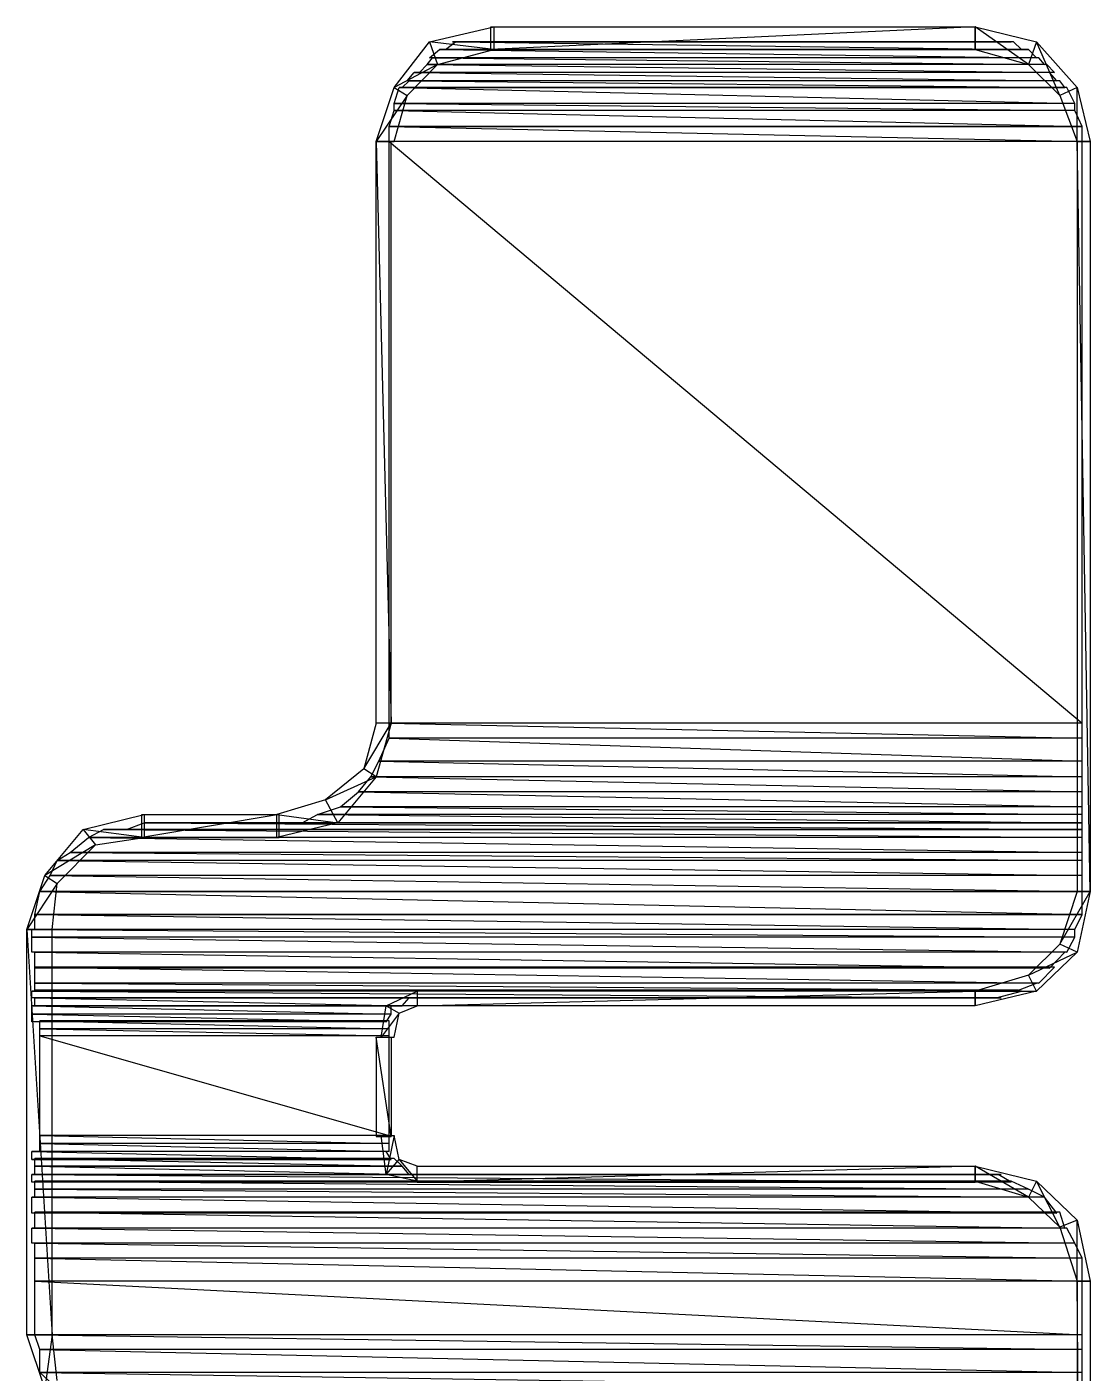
# Model space of a CAD drawing. Header units: millimetres. Extents: x 10 to 831, y 7 to 587.
# Drawn here: x 766.311 to 767.782, y 89.457 to 91.32 of the extents above; entities that cross this region are included whole.
import ezdxf

# ---------------------------------------------------------------- set-up
doc = ezdxf.new("R2010")
doc.units = ezdxf.units.MM
doc.layers.get('0').update_dxf_attribs({"linetype": 'CONTINUOUS'})

msp = doc.modelspace()

# ---------------------------------------------------------------- linework, layer by layer
at = {"color": 0}
for p, q in [((766.868, 91.2992), (766.957, 91.3197)), ((766.868, 91.2992), (766.957, 91.3197)), ((767.623, 91.3197), (766.953, 91.2883)), ((767.623, 91.3197), (766.953, 91.2883)), ((766.953, 91.2883), (766.953, 91.3197)), ((767.623, 91.3197), (766.953, 91.2883)), ((767.623, 91.3197), (766.953, 91.2883)), ((766.953, 91.2883), (766.953, 91.3197)), ((766.953, 91.3197), (767.623, 91.3197)), ((766.957, 91.3197), (766.957, 91.2883)), ((766.957, 91.3197), (766.957, 91.2883)), ((767.697, 91.2675), (767.623, 91.3197)), ((767.623, 91.3197), (767.708, 91.2992)), ((767.697, 91.2675), (767.623, 91.3197)), ((767.623, 91.3197), (767.623, 91.2883)), ((767.697, 91.2675), (767.623, 91.3197)), ((767.623, 91.3197), (767.708, 91.2992)), ((767.697, 91.2675), (767.623, 91.3197)), ((767.623, 91.3197), (767.623, 91.2883)), ((767.623, 91.2883), (767.623, 91.3197)), ((767.623, 91.2883), (767.623, 91.3197)), ((766.819, 91.2357), (766.868, 91.2992)), ((766.819, 91.2357), (766.868, 91.2992)), ((766.957, 91.2883), (766.868, 91.2992)), ((766.957, 91.2883), (766.868, 91.2992)), ((766.868, 91.2992), (766.879, 91.2675)), ((766.868, 91.2992), (766.879, 91.2675)), ((766.957, 91.2883), (766.868, 91.2992)), ((766.957, 91.2883), (766.868, 91.2992)), ((766.868, 91.2992), (766.879, 91.2675)), ((766.868, 91.2992), (766.879, 91.2675)), ((766.89, 91.2883), (766.904, 91.2992)), ((767.673, 91.2992), (766.9, 91.2992)), ((767.673, 91.2992), (766.9, 91.2992)), ((766.9, 91.2992), (766.921, 91.2992)), ((767.676, 91.2992), (766.904, 91.2992)), ((766.904, 91.2992), (767.687, 91.2883)), ((766.904, 91.2992), (767.687, 91.2883)), ((767.676, 91.2992), (766.904, 91.2992)), ((766.904, 91.2992), (767.687, 91.2883)), ((766.904, 91.2992), (767.687, 91.2883)), ((767.655, 91.2992), (766.921, 91.2992)), ((766.921, 91.2992), (767.673, 91.2992)), ((766.921, 91.2992), (767.673, 91.2992)), ((767.655, 91.2992), (766.921, 91.2992)), ((766.921, 91.2992), (767.673, 91.2992)), ((766.921, 91.2992), (767.673, 91.2992)), ((767.659, 91.2992), (766.925, 91.2992)), ((766.925, 91.2992), (766.96, 91.2992)), ((767.659, 91.2992), (766.925, 91.2992)), ((766.925, 91.2992), (767.659, 91.2992)), ((766.925, 91.2992), (767.659, 91.2992)), ((767.659, 91.2992), (766.925, 91.2992)), ((766.925, 91.2992), (766.96, 91.2992)), ((767.659, 91.2992), (766.925, 91.2992)), ((766.925, 91.2992), (767.659, 91.2992)), ((766.925, 91.2992), (767.659, 91.2992)), ((767.659, 91.2992), (766.925, 91.2992)), ((767.623, 91.2992), (766.96, 91.2992)), ((766.96, 91.2992), (767.659, 91.2992)), ((766.96, 91.2992), (767.659, 91.2992)), ((767.623, 91.2992), (766.96, 91.2992)), ((766.96, 91.2992), (767.659, 91.2992)), ((766.96, 91.2992), (767.659, 91.2992)), ((767.659, 91.2992), (767.623, 91.2992)), ((767.659, 91.2992), (767.623, 91.2992)), ((767.673, 91.2992), (767.655, 91.2992)), ((767.673, 91.2992), (767.655, 91.2992)), ((767.659, 91.2992), (767.659, 91.2992)), ((767.659, 91.2992), (767.659, 91.2992)), ((767.687, 91.2883), (767.676, 91.2992)), ((767.687, 91.2883), (767.676, 91.2992)), ((767.708, 91.2992), (767.697, 91.2675)), ((767.708, 91.2992), (767.697, 91.2675)), ((767.708, 91.2992), (767.697, 91.2675)), ((767.708, 91.2992), (767.697, 91.2675)), ((767.74, 91.2248), (767.708, 91.2992)), ((767.708, 91.2992), (767.764, 91.2357)), ((767.74, 91.2248), (767.708, 91.2992)), ((767.74, 91.2248), (767.708, 91.2992)), ((767.708, 91.2992), (767.764, 91.2357)), ((767.74, 91.2248), (767.708, 91.2992)), ((766.865, 91.2675), (766.872, 91.277)), ((766.868, 91.277), (766.882, 91.2883)), ((767.708, 91.277), (766.868, 91.277)), ((767.708, 91.277), (766.868, 91.277)), ((767.711, 91.277), (766.872, 91.277)), ((766.872, 91.277), (767.719, 91.2675)), ((766.872, 91.277), (767.719, 91.2675)), ((767.711, 91.277), (766.872, 91.277)), ((766.872, 91.277), (767.719, 91.2675)), ((766.872, 91.277), (767.719, 91.2675)), ((766.879, 91.2675), (766.957, 91.2883)), ((766.879, 91.2675), (766.957, 91.2883)), ((767.697, 91.2883), (766.882, 91.2883)), ((767.697, 91.2883), (766.882, 91.2883)), ((766.882, 91.2883), (766.89, 91.2883)), ((767.697, 91.2883), (766.882, 91.2883)), ((766.882, 91.2883), (767.708, 91.277)), ((766.882, 91.2883), (767.708, 91.277)), ((767.697, 91.2883), (766.882, 91.2883)), ((766.882, 91.2883), (767.708, 91.277)), ((766.882, 91.2883), (767.708, 91.277)), ((767.687, 91.2883), (766.89, 91.2883)), ((767.687, 91.2883), (766.89, 91.2883)), ((767.687, 91.2883), (766.89, 91.2883)), ((766.89, 91.2883), (767.697, 91.2883)), ((766.89, 91.2883), (767.697, 91.2883)), ((767.687, 91.2883), (766.89, 91.2883)), ((766.89, 91.2883), (767.697, 91.2883)), ((766.89, 91.2883), (767.697, 91.2883)), ((766.953, 91.2883), (767.623, 91.2883)), ((766.953, 91.2883), (767.623, 91.2883)), ((767.623, 91.2883), (767.697, 91.2675)), ((767.697, 91.2883), (767.687, 91.2883)), ((767.697, 91.2883), (767.687, 91.2883)), ((767.708, 91.277), (767.697, 91.2883)), ((767.708, 91.277), (767.697, 91.2883)), ((767.719, 91.2675), (767.711, 91.277)), ((767.719, 91.2675), (767.711, 91.277)), ((766.879, 91.2675), (766.819, 91.2357)), ((766.879, 91.2675), (766.819, 91.2357)), ((766.879, 91.2675), (766.819, 91.2357)), ((766.879, 91.2675), (766.819, 91.2357)), ((766.837, 91.2248), (766.879, 91.2675)), ((766.837, 91.2248), (766.879, 91.2675)), ((766.837, 91.2453), (766.847, 91.2566)), ((767.726, 91.2566), (766.847, 91.2566)), ((766.847, 91.2566), (767.736, 91.2453)), ((766.847, 91.2566), (767.736, 91.2453)), ((767.726, 91.2566), (766.847, 91.2566)), ((766.847, 91.2566), (767.736, 91.2453)), ((766.847, 91.2566), (767.736, 91.2453)), ((766.854, 91.2566), (766.865, 91.2675)), ((767.733, 91.2566), (766.854, 91.2566)), ((767.733, 91.2566), (766.854, 91.2566)), ((767.719, 91.2675), (766.865, 91.2675)), ((767.719, 91.2675), (766.865, 91.2675)), ((767.722, 91.2675), (766.865, 91.2675)), ((766.865, 91.2675), (767.733, 91.2566)), ((766.865, 91.2675), (767.733, 91.2566)), ((767.722, 91.2675), (766.865, 91.2675)), ((766.865, 91.2675), (767.733, 91.2566)), ((766.865, 91.2675), (767.733, 91.2566)), ((767.697, 91.2675), (767.74, 91.2248)), ((767.697, 91.2675), (767.74, 91.2248)), ((767.733, 91.2566), (767.722, 91.2675)), ((767.733, 91.2566), (767.722, 91.2675)), ((767.736, 91.2453), (767.726, 91.2566)), ((767.736, 91.2453), (767.726, 91.2566)), ((766.794, 91.1613), (766.819, 91.2357)), ((766.794, 91.1613), (766.819, 91.2357)), ((766.819, 91.2139), (766.826, 91.2357)), ((766.819, 91.2357), (766.837, 91.2248)), ((766.819, 91.2357), (766.837, 91.2248)), ((766.819, 91.2357), (766.837, 91.2248)), ((766.819, 91.2357), (766.837, 91.2248)), ((767.75, 91.2357), (766.826, 91.2357)), ((766.826, 91.2357), (767.761, 91.2139)), ((766.826, 91.2357), (767.761, 91.2139)), ((767.75, 91.2357), (766.826, 91.2357)), ((766.826, 91.2357), (767.761, 91.2139)), ((766.826, 91.2357), (767.761, 91.2139)), ((766.83, 91.2357), (766.84, 91.2453)), ((766.83, 91.2357), (766.84, 91.2453)), ((767.747, 91.2357), (766.83, 91.2357)), ((767.747, 91.2357), (766.83, 91.2357)), ((766.83, 91.2357), (767.747, 91.2357)), ((766.83, 91.2357), (767.747, 91.2357)), ((767.747, 91.2357), (766.83, 91.2357)), ((767.747, 91.2357), (766.83, 91.2357)), ((766.83, 91.2357), (767.747, 91.2357)), ((766.83, 91.2357), (767.747, 91.2357)), ((767.747, 91.2357), (766.83, 91.2357)), ((767.736, 91.2453), (766.837, 91.2453)), ((767.736, 91.2453), (766.837, 91.2453)), ((767.74, 91.2453), (766.84, 91.2453)), ((766.84, 91.2453), (767.747, 91.2357)), ((766.84, 91.2453), (767.747, 91.2357)), ((767.74, 91.2453), (766.84, 91.2453)), ((766.84, 91.2453), (767.747, 91.2357)), ((766.84, 91.2453), (767.747, 91.2357)), ((767.747, 91.2357), (767.74, 91.2453)), ((767.747, 91.2357), (767.74, 91.2453)), ((767.764, 91.2357), (767.74, 91.2248)), ((767.764, 91.2357), (767.74, 91.2248)), ((767.764, 91.2357), (767.74, 91.2248)), ((767.764, 91.2357), (767.74, 91.2248)), ((767.747, 91.2357), (767.747, 91.2357)), ((767.747, 91.2357), (767.747, 91.2357)), ((767.761, 91.2139), (767.75, 91.2357)), ((767.761, 91.2139), (767.75, 91.2357)), ((767.764, 91.1613), (767.764, 91.2357)), ((767.764, 91.2357), (767.782, 91.1613)), ((767.764, 91.1613), (767.764, 91.2357)), ((767.764, 91.1613), (767.764, 91.2357)), ((767.764, 91.2357), (767.782, 91.1613)), ((767.764, 91.1613), (767.764, 91.2357)), ((766.837, 91.2248), (766.794, 91.1613)), ((766.837, 91.2248), (766.794, 91.1613)), ((766.837, 91.2248), (766.794, 91.1613)), ((766.837, 91.2248), (766.794, 91.1613)), ((766.819, 91.1613), (766.837, 91.2248)), ((767.74, 91.2248), (767.764, 91.1613)), ((767.74, 91.2248), (767.764, 91.1613)), ((766.812, 91.1821), (766.819, 91.204)), ((766.812, 91.1821), (766.819, 91.204)), ((767.761, 91.2139), (766.819, 91.2139)), ((767.761, 91.2139), (766.819, 91.2139)), ((767.761, 91.2139), (766.819, 91.2139)), ((766.819, 91.2139), (767.761, 91.204)), ((766.819, 91.2139), (767.761, 91.204)), ((767.761, 91.2139), (766.819, 91.2139)), ((766.819, 91.2139), (767.761, 91.204)), ((766.819, 91.2139), (767.761, 91.204)), ((766.819, 91.204), (766.819, 91.2139)), ((767.761, 91.204), (766.819, 91.204)), ((767.761, 91.204), (766.819, 91.204)), ((767.761, 91.204), (766.819, 91.204)), ((766.819, 91.204), (767.771, 91.1821)), ((766.819, 91.204), (767.771, 91.1821)), ((767.761, 91.204), (766.819, 91.204)), ((766.819, 91.204), (767.771, 91.1821)), ((766.819, 91.204), (767.771, 91.1821)), ((767.761, 91.204), (767.761, 91.2139)), ((767.761, 91.204), (767.761, 91.2139)), ((767.771, 91.1821), (767.761, 91.204)), ((767.771, 91.1821), (767.761, 91.204)), ((767.771, 91.1821), (766.812, 91.1821)), ((767.771, 91.1821), (766.812, 91.1821)), ((766.812, 91.1821), (767.771, 91.1821)), ((766.812, 91.1821), (767.771, 91.1821)), ((767.771, 91.1821), (766.812, 91.1821)), ((767.771, 91.1821), (766.812, 91.1821)), ((766.812, 91.1821), (767.771, 91.1821)), ((766.812, 91.1821), (767.771, 91.1821)), ((767.771, 91.1821), (766.812, 91.1821)), ((767.771, 91.1821), (766.812, 91.1821)), ((766.812, 91.1821), (767.771, 91.1613)), ((766.812, 91.1821), (767.771, 91.1613)), ((767.771, 91.1821), (766.812, 91.1821)), ((766.812, 91.1821), (767.771, 91.1613)), ((766.812, 91.1821), (767.771, 91.1613)), ((766.812, 91.1613), (766.812, 91.1821)), ((767.771, 91.1821), (767.771, 91.1821)), ((767.771, 91.1821), (767.771, 91.1821)), ((767.771, 91.1613), (767.771, 91.1821)), ((767.771, 91.1613), (767.771, 91.1821)), ((766.794, 91.1613), (766.819, 91.1613)), ((766.794, 91.1613), (766.819, 91.1613)), ((766.815, 91.1613), (766.794, 91.1613)), ((766.794, 91.1613), (766.815, 90.3566)), ((766.794, 91.1613), (766.815, 90.3566)), ((766.815, 91.1613), (766.794, 91.1613)), ((766.794, 91.1613), (766.815, 90.3566)), ((766.794, 91.1613), (766.815, 90.3566)), ((766.794, 90.3566), (766.794, 91.1613)), ((767.771, 91.1613), (766.812, 91.1613)), ((767.771, 91.1613), (766.812, 91.1613)), ((767.771, 91.1613), (766.812, 91.1613)), ((766.812, 91.1613), (767.771, 90.3566)), ((766.812, 91.1613), (767.771, 90.3566)), ((767.771, 91.1613), (766.812, 91.1613)), ((766.812, 91.1613), (767.771, 90.3566)), ((766.812, 91.1613), (767.771, 90.3566)), ((766.812, 90.3566), (766.812, 91.1613)), ((766.815, 90.3566), (766.815, 91.1613)), ((766.815, 90.3566), (766.815, 91.1613)), ((767.782, 90.1238), (767.764, 91.1613)), ((767.764, 91.1613), (767.764, 90.1238)), ((767.782, 90.1238), (767.764, 91.1613)), ((767.764, 91.1613), (767.782, 91.1613)), ((767.782, 90.1238), (767.764, 91.1613)), ((767.764, 91.1613), (767.764, 90.1238)), ((767.782, 90.1238), (767.764, 91.1613)), ((767.764, 91.1613), (767.782, 91.1613)), ((767.782, 91.1613), (767.764, 91.1613)), ((767.782, 91.1613), (767.764, 91.1613)), ((767.771, 90.3566), (767.771, 91.1613)), ((767.771, 90.3566), (767.771, 91.1613)), ((767.782, 91.1613), (767.782, 90.1238)), ((766.777, 90.2931), (766.815, 90.3566)), ((766.777, 90.2931), (766.815, 90.3566)), ((766.777, 90.2931), (766.815, 90.3566)), ((766.777, 90.2931), (766.815, 90.3566)), ((766.794, 90.3566), (766.777, 90.2931)), ((766.815, 90.3566), (766.794, 90.3566)), ((766.815, 90.3566), (766.794, 90.3566)), ((766.815, 90.3566), (766.794, 90.2822)), ((766.815, 90.3566), (766.794, 90.3566)), ((766.815, 90.3566), (766.794, 90.2822)), ((766.815, 90.3566), (766.794, 90.3566)), ((767.771, 90.3566), (766.812, 90.3566)), ((767.771, 90.3566), (766.812, 90.3566)), ((767.771, 90.3566), (766.812, 90.3566)), ((766.812, 90.3566), (767.771, 90.3358)), ((766.812, 90.3566), (767.771, 90.3358)), ((767.771, 90.3566), (766.812, 90.3566)), ((766.812, 90.3566), (767.771, 90.3358)), ((766.812, 90.3566), (767.771, 90.3358)), ((766.812, 90.3358), (766.812, 90.3566)), ((767.771, 90.3358), (767.771, 90.3566)), ((767.771, 90.3358), (767.771, 90.3566)), ((766.798, 90.3041), (766.812, 90.3358)), ((767.771, 90.3358), (766.812, 90.3358)), ((767.771, 90.3358), (766.812, 90.3358)), ((767.771, 90.3358), (766.812, 90.3358)), ((766.812, 90.3358), (767.771, 90.3041)), ((766.812, 90.3358), (767.771, 90.3041)), ((767.771, 90.3358), (766.812, 90.3358)), ((766.812, 90.3358), (767.771, 90.3041)), ((766.812, 90.3358), (767.771, 90.3041)), ((767.771, 90.3041), (767.771, 90.3358)), ((767.771, 90.3041), (767.771, 90.3358)), ((766.787, 90.2822), (766.798, 90.3041)), ((767.771, 90.3041), (766.798, 90.3041)), ((767.771, 90.3041), (766.798, 90.3041)), ((767.771, 90.3041), (766.798, 90.3041)), ((766.798, 90.3041), (767.771, 90.2822)), ((766.798, 90.3041), (767.771, 90.2822)), ((767.771, 90.3041), (766.798, 90.3041)), ((766.798, 90.3041), (767.771, 90.2822)), ((766.798, 90.3041), (767.771, 90.2822)), ((767.771, 90.2822), (767.771, 90.3041)), ((767.771, 90.2822), (767.771, 90.3041)), ((766.777, 90.2931), (766.724, 90.2504)), ((766.777, 90.2931), (766.724, 90.2504)), ((766.794, 90.2822), (766.777, 90.2931)), ((766.794, 90.2822), (766.777, 90.2931)), ((766.794, 90.2822), (766.777, 90.2931)), ((766.794, 90.2822), (766.777, 90.2931)), ((766.724, 90.2504), (766.794, 90.2822)), ((766.724, 90.2504), (766.794, 90.2822)), ((766.724, 90.2504), (766.794, 90.2822)), ((766.724, 90.2504), (766.794, 90.2822)), ((766.794, 90.2822), (766.741, 90.2187)), ((766.794, 90.2822), (766.741, 90.2187)), ((766.77, 90.2614), (766.787, 90.2822)), ((767.771, 90.2822), (766.787, 90.2822)), ((767.771, 90.2822), (766.787, 90.2822)), ((767.771, 90.2822), (766.787, 90.2822)), ((766.787, 90.2822), (767.771, 90.2614)), ((766.787, 90.2822), (767.771, 90.2614)), ((767.771, 90.2822), (766.787, 90.2822)), ((766.787, 90.2822), (767.771, 90.2614)), ((766.787, 90.2822), (767.771, 90.2614)), ((767.771, 90.2614), (767.771, 90.2822)), ((767.771, 90.2614), (767.771, 90.2822)), ((766.724, 90.2504), (766.657, 90.23)), ((766.724, 90.2504), (766.657, 90.23)), ((766.741, 90.2187), (766.724, 90.2504)), ((766.741, 90.2187), (766.724, 90.2504)), ((766.741, 90.2187), (766.724, 90.2504)), ((766.741, 90.2187), (766.724, 90.2504)), ((766.745, 90.2409), (766.77, 90.2614)), ((767.771, 90.2614), (766.77, 90.2614)), ((767.771, 90.2614), (766.77, 90.2614)), ((767.771, 90.2614), (766.77, 90.2614)), ((766.77, 90.2614), (767.771, 90.2409)), ((766.77, 90.2614), (767.771, 90.2409)), ((767.771, 90.2614), (766.77, 90.2614)), ((766.77, 90.2614), (767.771, 90.2409)), ((766.77, 90.2614), (767.771, 90.2409)), ((767.771, 90.2409), (767.771, 90.2614)), ((767.771, 90.2409), (767.771, 90.2614)), ((766.389, 90.2092), (766.473, 90.23)), ((766.389, 90.2092), (766.473, 90.23)), ((766.66, 90.23), (766.47, 90.1982)), ((766.66, 90.23), (766.47, 90.1982)), ((766.47, 90.1982), (766.47, 90.23)), ((766.66, 90.23), (766.47, 90.1982)), ((766.66, 90.23), (766.47, 90.1982)), ((766.47, 90.1982), (766.47, 90.23)), ((766.47, 90.23), (766.66, 90.23)), ((766.473, 90.23), (766.473, 90.1982)), ((766.473, 90.23), (766.473, 90.1982)), ((766.657, 90.1982), (766.657, 90.23)), ((766.657, 90.23), (766.741, 90.2187)), ((766.657, 90.23), (766.741, 90.2187)), ((766.657, 90.1982), (766.657, 90.23)), ((766.657, 90.23), (766.741, 90.2187)), ((766.657, 90.23), (766.741, 90.2187)), ((766.66, 90.1982), (766.66, 90.23)), ((766.66, 90.1982), (766.66, 90.23)), ((766.692, 90.2187), (766.713, 90.23)), ((766.692, 90.2187), (766.713, 90.23)), ((766.713, 90.23), (766.745, 90.2409)), ((767.771, 90.23), (766.713, 90.23)), ((767.771, 90.23), (766.713, 90.23)), ((767.771, 90.23), (766.713, 90.23)), ((766.713, 90.23), (767.771, 90.2187)), ((766.713, 90.23), (767.771, 90.2187)), ((767.771, 90.23), (766.713, 90.23)), ((766.713, 90.23), (767.771, 90.2187)), ((766.713, 90.23), (767.771, 90.2187)), ((767.771, 90.2409), (766.745, 90.2409)), ((767.771, 90.2409), (766.745, 90.2409)), ((767.771, 90.2409), (766.745, 90.2409)), ((766.745, 90.2409), (767.771, 90.23)), ((766.745, 90.2409), (767.771, 90.23)), ((767.771, 90.2409), (766.745, 90.2409)), ((766.745, 90.2409), (767.771, 90.23)), ((766.745, 90.2409), (767.771, 90.23)), ((767.771, 90.23), (767.771, 90.2409)), ((767.771, 90.23), (767.771, 90.2409)), ((767.771, 90.2187), (767.771, 90.23)), ((767.771, 90.2187), (767.771, 90.23)), ((766.449, 90.2092), (766.473, 90.2187)), ((766.449, 90.2092), (766.473, 90.2187)), ((767.771, 90.2187), (766.473, 90.2187)), ((766.473, 90.2187), (767.771, 90.2092)), ((766.473, 90.2187), (767.771, 90.2092)), ((767.771, 90.2187), (766.473, 90.2187)), ((766.473, 90.2187), (767.771, 90.2092)), ((766.473, 90.2187), (767.771, 90.2092)), ((766.741, 90.2187), (766.657, 90.1982)), ((766.741, 90.2187), (766.657, 90.1982)), ((766.692, 90.2187), (766.66, 90.2187)), ((766.692, 90.2187), (766.66, 90.2187)), ((766.66, 90.2187), (767.771, 90.2187)), ((767.771, 90.2187), (766.692, 90.2187)), ((767.771, 90.2187), (766.692, 90.2187)), ((767.771, 90.2187), (766.692, 90.2187)), ((767.771, 90.2187), (766.692, 90.2187)), ((766.692, 90.2187), (767.771, 90.2187)), ((766.692, 90.2187), (767.771, 90.2187)), ((767.771, 90.2187), (766.692, 90.2187)), ((767.771, 90.2187), (767.771, 90.2187)), ((767.771, 90.2187), (767.771, 90.2187)), ((767.771, 90.2092), (767.771, 90.2187)), ((767.771, 90.2092), (767.771, 90.2187)), ((766.336, 90.1457), (766.389, 90.2092)), ((766.336, 90.1457), (766.389, 90.2092)), ((766.371, 90.1774), (766.396, 90.1982)), ((766.473, 90.1982), (766.389, 90.2092)), ((766.473, 90.1982), (766.389, 90.2092)), ((766.389, 90.2092), (766.406, 90.1883)), ((766.389, 90.2092), (766.406, 90.1883)), ((766.473, 90.1982), (766.389, 90.2092)), ((766.473, 90.1982), (766.389, 90.2092)), ((766.389, 90.2092), (766.406, 90.1883)), ((766.389, 90.2092), (766.406, 90.1883)), ((766.396, 90.1982), (766.417, 90.2092)), ((767.771, 90.1982), (766.396, 90.1982)), ((767.771, 90.1982), (766.396, 90.1982)), ((767.771, 90.1982), (766.396, 90.1982)), ((766.396, 90.1982), (767.771, 90.1774)), ((766.396, 90.1982), (767.771, 90.1774)), ((767.771, 90.1982), (766.396, 90.1982)), ((766.396, 90.1982), (767.771, 90.1774)), ((766.396, 90.1982), (767.771, 90.1774)), ((766.406, 90.1883), (766.473, 90.1982)), ((766.406, 90.1883), (766.473, 90.1982)), ((766.449, 90.2092), (766.417, 90.2092)), ((766.449, 90.2092), (766.417, 90.2092)), ((766.417, 90.2092), (767.771, 90.2092)), ((767.771, 90.2092), (766.417, 90.2092)), ((766.417, 90.2092), (767.771, 90.1982)), ((766.417, 90.2092), (767.771, 90.1982)), ((767.771, 90.2092), (766.417, 90.2092)), ((766.417, 90.2092), (767.771, 90.1982)), ((766.417, 90.2092), (767.771, 90.1982)), ((767.771, 90.2092), (766.449, 90.2092)), ((767.771, 90.2092), (766.449, 90.2092)), ((767.771, 90.2092), (766.449, 90.2092)), ((767.771, 90.2092), (766.449, 90.2092)), ((766.449, 90.2092), (767.771, 90.2092)), ((766.449, 90.2092), (767.771, 90.2092)), ((767.771, 90.2092), (766.449, 90.2092)), ((766.47, 90.1982), (766.66, 90.1982)), ((766.47, 90.1982), (766.66, 90.1982)), ((767.771, 90.2092), (767.771, 90.2092)), ((767.771, 90.2092), (767.771, 90.2092)), ((767.771, 90.1982), (767.771, 90.2092)), ((767.771, 90.1982), (767.771, 90.2092)), ((767.771, 90.1774), (767.771, 90.1982)), ((767.771, 90.1774), (767.771, 90.1982)), ((766.406, 90.1883), (766.336, 90.1457)), ((766.406, 90.1883), (766.336, 90.1457)), ((766.406, 90.1883), (766.336, 90.1457)), ((766.406, 90.1883), (766.336, 90.1457)), ((766.353, 90.1347), (766.406, 90.1883)), ((766.353, 90.1347), (766.406, 90.1883)), ((766.353, 90.1665), (766.371, 90.1774)), ((767.771, 90.1774), (766.371, 90.1774)), ((767.771, 90.1774), (766.371, 90.1774)), ((767.771, 90.1774), (766.371, 90.1774)), ((766.371, 90.1774), (767.771, 90.1665)), ((766.371, 90.1774), (767.771, 90.1665)), ((767.771, 90.1774), (766.371, 90.1774)), ((766.371, 90.1774), (767.771, 90.1665)), ((766.371, 90.1774), (767.771, 90.1665)), ((767.771, 90.1665), (767.771, 90.1774)), ((767.771, 90.1665), (767.771, 90.1774)), ((766.343, 90.1457), (766.353, 90.1665)), ((767.771, 90.1665), (766.353, 90.1665)), ((767.771, 90.1665), (766.353, 90.1665)), ((767.771, 90.1665), (766.353, 90.1665)), ((766.353, 90.1665), (767.771, 90.1457)), ((766.353, 90.1665), (767.771, 90.1457)), ((767.771, 90.1665), (766.353, 90.1665)), ((766.353, 90.1665), (767.771, 90.1457)), ((766.353, 90.1665), (767.771, 90.1457)), ((767.771, 90.1457), (767.771, 90.1665)), ((767.771, 90.1457), (767.771, 90.1665)), ((766.311, 90.0712), (766.336, 90.1457)), ((766.311, 90.0712), (766.336, 90.1457)), ((766.329, 90.1238), (766.343, 90.1457)), ((766.329, 90.1238), (766.343, 90.1457)), ((766.336, 90.1457), (766.353, 90.1347)), ((766.336, 90.1457), (766.353, 90.1347)), ((766.336, 90.1457), (766.353, 90.1347)), ((766.336, 90.1457), (766.353, 90.1347)), ((767.771, 90.1457), (766.343, 90.1457)), ((767.771, 90.1457), (766.343, 90.1457)), ((767.771, 90.1457), (766.343, 90.1457)), ((766.343, 90.1457), (767.771, 90.1238)), ((766.343, 90.1457), (767.771, 90.1238)), ((767.771, 90.1457), (766.343, 90.1457)), ((766.343, 90.1457), (767.771, 90.1238)), ((766.343, 90.1457), (767.771, 90.1238)), ((767.771, 90.1238), (767.771, 90.1457)), ((767.771, 90.1238), (767.771, 90.1457)), ((766.353, 90.1347), (766.311, 90.0712)), ((766.353, 90.1347), (766.311, 90.0712)), ((766.353, 90.1347), (766.311, 90.0712)), ((766.353, 90.1347), (766.311, 90.0712)), ((766.322, 90.092), (766.329, 90.1238)), ((766.322, 90.092), (766.329, 90.1238)), ((767.771, 90.1238), (766.329, 90.1238)), ((767.771, 90.1238), (766.329, 90.1238)), ((766.329, 90.1238), (767.771, 90.1238)), ((766.329, 90.1238), (767.771, 90.1238)), ((767.771, 90.1238), (766.329, 90.1238)), ((767.771, 90.1238), (766.329, 90.1238)), ((766.329, 90.1238), (767.771, 90.1238)), ((766.329, 90.1238), (767.771, 90.1238)), ((767.771, 90.1238), (766.329, 90.1238)), ((767.771, 90.1238), (766.329, 90.1238)), ((766.329, 90.1238), (767.771, 90.092)), ((766.329, 90.1238), (767.771, 90.092)), ((767.771, 90.1238), (766.329, 90.1238)), ((766.329, 90.1238), (767.771, 90.092)), ((766.329, 90.1238), (767.771, 90.092)), ((766.346, 90.0712), (766.353, 90.1347)), ((767.74, 90.0508), (767.782, 90.1238)), ((767.74, 90.0508), (767.782, 90.1238)), ((767.74, 90.0508), (767.782, 90.1238)), ((767.74, 90.0508), (767.782, 90.1238)), ((767.764, 90.1238), (767.74, 90.0508)), ((767.782, 90.1238), (767.764, 90.0395)), ((767.782, 90.1238), (767.764, 90.1238)), ((767.782, 90.1238), (767.764, 90.0395)), ((767.782, 90.1238), (767.764, 90.1238)), ((767.764, 90.1238), (767.782, 90.1238)), ((767.764, 90.1238), (767.782, 90.1238)), ((767.771, 90.1238), (767.771, 90.1238)), ((767.771, 90.1238), (767.771, 90.1238)), ((767.771, 90.092), (767.771, 90.1238)), ((767.771, 90.092), (767.771, 90.1238)), ((767.771, 90.092), (766.322, 90.092)), ((767.771, 90.092), (766.322, 90.092)), ((766.322, 90.092), (767.771, 90.092)), ((766.322, 90.092), (767.771, 90.092)), ((767.771, 90.092), (766.322, 90.092)), ((767.771, 90.092), (766.322, 90.092)), ((766.322, 90.092), (767.771, 90.092)), ((766.322, 90.092), (767.771, 90.092)), ((767.771, 90.092), (766.322, 90.092)), ((767.771, 90.092), (766.322, 90.092)), ((766.322, 90.092), (767.761, 90.0712)), ((766.322, 90.092), (767.761, 90.0712)), ((767.771, 90.092), (766.322, 90.092)), ((766.322, 90.092), (767.761, 90.0712)), ((766.322, 90.092), (767.761, 90.0712)), ((766.322, 90.0712), (766.322, 90.092)), ((767.761, 90.0712), (767.771, 90.092)), ((767.761, 90.0712), (767.771, 90.092)), ((767.771, 90.092), (767.771, 90.092)), ((767.771, 90.092), (767.771, 90.092)), ((766.311, 90.0712), (766.346, 90.0712)), ((766.311, 90.0712), (766.346, 90.0712)), ((766.346, 90.0712), (766.311, 90.0712)), ((766.311, 90.0712), (766.346, 89.5103)), ((766.311, 90.0712), (766.346, 89.5103)), ((766.346, 90.0712), (766.311, 90.0712)), ((766.311, 90.0712), (766.346, 89.5103)), ((766.311, 90.0712), (766.346, 89.5103)), ((766.311, 89.5103), (766.311, 90.0712)), ((767.761, 90.0712), (766.318, 90.0712)), ((766.318, 90.0712), (767.761, 90.0603)), ((766.318, 90.0712), (767.761, 90.0603)), ((767.761, 90.0712), (766.318, 90.0712)), ((766.318, 90.0712), (767.761, 90.0603)), ((766.318, 90.0712), (767.761, 90.0603)), ((766.318, 90.0603), (766.318, 90.0712)), ((767.761, 90.0712), (766.322, 90.0712)), ((767.761, 90.0712), (766.322, 90.0712)), ((766.346, 89.5103), (766.346, 90.0712)), ((766.346, 89.5103), (766.346, 90.0712)), ((767.761, 90.0603), (767.761, 90.0712)), ((767.761, 90.0603), (767.761, 90.0712)), ((767.761, 90.0603), (766.318, 90.0603)), ((767.761, 90.0603), (766.318, 90.0603)), ((767.761, 90.0603), (766.318, 90.0603)), ((766.318, 90.0603), (767.75, 90.0395)), ((766.318, 90.0603), (767.75, 90.0395)), ((767.761, 90.0603), (766.318, 90.0603)), ((766.318, 90.0603), (767.75, 90.0395)), ((766.318, 90.0603), (767.75, 90.0395)), ((766.318, 90.0395), (766.318, 90.0603)), ((767.74, 90.0508), (767.697, 90.0081)), ((767.74, 90.0508), (767.697, 90.0081)), ((767.764, 90.0395), (767.74, 90.0508)), ((767.764, 90.0395), (767.74, 90.0508)), ((767.764, 90.0395), (767.74, 90.0508)), ((767.764, 90.0395), (767.74, 90.0508)), ((767.75, 90.0395), (767.761, 90.0603)), ((767.75, 90.0395), (767.761, 90.0603)), ((767.75, 90.0395), (766.318, 90.0395)), ((767.75, 90.0395), (766.318, 90.0395)), ((767.747, 90.0395), (766.322, 90.0395)), ((766.322, 90.0395), (767.726, 90.0176)), ((766.322, 90.0395), (767.726, 90.0176)), ((767.747, 90.0395), (766.322, 90.0395)), ((766.322, 90.0395), (767.726, 90.0176)), ((766.322, 90.0395), (767.726, 90.0176)), ((766.322, 90.0176), (766.322, 90.0395)), ((767.697, 90.0081), (767.764, 90.0395)), ((767.697, 90.0081), (767.764, 90.0395)), ((767.697, 90.0081), (767.764, 90.0395)), ((767.697, 90.0081), (767.764, 90.0395)), ((767.764, 90.0395), (767.708, 89.9859)), ((767.764, 90.0395), (767.708, 89.9859)), ((767.726, 90.0176), (767.747, 90.0395)), ((767.726, 90.0176), (767.747, 90.0395)), ((767.733, 90.019), (766.322, 90.019)), ((766.322, 90.019), (767.711, 89.9968)), ((766.322, 90.019), (767.711, 89.9968)), ((767.733, 90.019), (766.322, 90.019)), ((766.322, 90.019), (767.711, 89.9968)), ((766.322, 90.019), (767.711, 89.9968)), ((766.322, 89.9968), (766.322, 90.019)), ((767.726, 90.0176), (766.322, 90.0176)), ((767.726, 90.0176), (766.322, 90.0176)), ((767.697, 90.0081), (767.623, 89.9859)), ((767.697, 90.0081), (767.623, 89.9859)), ((767.708, 89.9859), (767.697, 90.0081)), ((767.708, 89.9859), (767.697, 90.0081)), ((767.708, 89.9859), (767.697, 90.0081)), ((767.708, 89.9859), (767.697, 90.0081)), ((767.711, 89.9968), (767.733, 90.019)), ((767.711, 89.9968), (767.733, 90.019)), ((767.711, 89.9968), (766.322, 89.9968)), ((767.711, 89.9968), (766.322, 89.9968)), ((767.708, 89.9968), (766.322, 89.9968)), ((766.322, 89.9968), (767.683, 89.9873)), ((766.322, 89.9968), (767.683, 89.9873)), ((767.708, 89.9968), (766.322, 89.9968)), ((766.322, 89.9968), (767.683, 89.9873)), ((766.322, 89.9968), (767.683, 89.9873)), ((766.322, 89.9873), (766.322, 89.9968)), ((767.683, 89.9873), (766.322, 89.9873)), ((767.683, 89.9873), (766.322, 89.9873)), ((767.683, 89.9873), (767.708, 89.9968)), ((767.683, 89.9873), (767.708, 89.9968)), ((767.687, 89.9859), (766.318, 89.9859)), ((766.318, 89.9859), (767.652, 89.9763)), ((766.318, 89.9859), (767.652, 89.9763)), ((767.687, 89.9859), (766.318, 89.9859)), ((766.318, 89.9859), (767.652, 89.9763)), ((766.318, 89.9859), (767.652, 89.9763)), ((766.318, 89.9763), (766.318, 89.9859)), ((767.652, 89.9763), (766.318, 89.9763)), ((767.652, 89.9763), (766.318, 89.9763)), ((766.84, 89.9763), (766.322, 89.9763)), ((766.322, 89.9763), (766.83, 89.9654)), ((766.322, 89.9763), (766.83, 89.9654)), ((766.84, 89.9763), (766.322, 89.9763)), ((766.322, 89.9763), (766.83, 89.9654)), ((766.322, 89.9763), (766.83, 89.9654)), ((766.322, 89.9654), (766.322, 89.9763)), ((767.623, 89.9763), (766.325, 89.9763)), ((766.325, 89.9763), (767.623, 89.9763)), ((767.623, 89.9763), (766.325, 89.9763)), ((766.325, 89.9763), (767.659, 89.9763)), ((767.623, 89.9763), (766.325, 89.9763)), ((766.325, 89.9763), (767.623, 89.9763)), ((767.623, 89.9763), (766.325, 89.9763)), ((766.325, 89.9763), (767.659, 89.9763)), ((766.325, 89.9763), (766.851, 89.9763)), ((766.851, 89.9763), (766.325, 89.9763)), ((766.851, 89.9763), (766.325, 89.9763)), ((766.325, 89.9763), (766.851, 89.9763)), ((766.851, 89.9763), (766.325, 89.9763)), ((766.851, 89.9763), (766.325, 89.9763)), ((766.325, 89.9763), (766.851, 89.9763)), ((766.844, 89.9763), (766.325, 89.9763)), ((766.325, 89.9763), (766.844, 89.9763)), ((766.844, 89.9763), (766.325, 89.9763)), ((766.325, 89.9763), (766.851, 89.9763)), ((766.844, 89.9763), (766.325, 89.9763)), ((766.325, 89.9763), (766.844, 89.9763)), ((766.844, 89.9763), (766.325, 89.9763)), ((766.325, 89.9763), (766.851, 89.9763)), ((766.808, 89.9654), (766.851, 89.9859)), ((766.808, 89.9654), (766.851, 89.9859)), ((766.83, 89.9654), (766.84, 89.9763)), ((766.83, 89.9654), (766.84, 89.9763)), ((766.844, 89.9763), (766.844, 89.9763)), ((766.844, 89.9763), (766.844, 89.9763)), ((766.851, 89.9763), (766.844, 89.9763)), ((766.851, 89.9859), (766.851, 89.9654)), ((766.851, 89.9859), (766.851, 89.9654)), ((766.851, 89.9859), (766.851, 89.9654)), ((766.851, 89.9654), (767.623, 89.9859)), ((767.623, 89.9859), (766.851, 89.9859)), ((766.851, 89.9654), (767.623, 89.9859)), ((766.851, 89.9859), (766.851, 89.9654)), ((766.851, 89.9654), (767.623, 89.9859)), ((767.623, 89.9859), (766.851, 89.9859)), ((766.851, 89.9654), (767.623, 89.9859)), ((766.851, 89.9763), (766.851, 89.9763)), ((766.851, 89.9763), (766.851, 89.9763)), ((766.851, 89.9763), (766.851, 89.9763)), ((766.851, 89.9763), (766.851, 89.9763)), ((767.623, 89.9859), (767.623, 89.9654)), ((767.623, 89.9859), (767.623, 89.9654)), ((767.623, 89.9654), (767.623, 89.9859)), ((767.623, 89.9859), (767.708, 89.9859)), ((767.708, 89.9859), (767.623, 89.9654)), ((767.623, 89.9859), (767.708, 89.9859)), ((767.623, 89.9654), (767.623, 89.9859)), ((767.623, 89.9859), (767.708, 89.9859)), ((767.708, 89.9859), (767.623, 89.9654)), ((767.623, 89.9859), (767.708, 89.9859)), ((767.623, 89.9763), (767.623, 89.9763)), ((767.623, 89.9763), (767.623, 89.9763)), ((767.659, 89.9763), (767.623, 89.9763)), ((767.652, 89.9763), (767.687, 89.9859)), ((767.652, 89.9763), (767.687, 89.9859)), ((766.815, 89.9654), (766.318, 89.9654)), ((766.318, 89.9654), (766.815, 89.9541)), ((766.318, 89.9654), (766.815, 89.9541)), ((766.815, 89.9654), (766.318, 89.9654)), ((766.318, 89.9654), (766.815, 89.9541)), ((766.318, 89.9654), (766.815, 89.9541)), ((766.318, 89.9541), (766.318, 89.9654)), ((766.815, 89.9541), (766.318, 89.9541)), ((766.815, 89.9541), (766.318, 89.9541)), ((766.815, 89.9541), (766.318, 89.9541)), ((766.318, 89.9541), (766.808, 89.9432)), ((766.318, 89.9541), (766.808, 89.9432)), ((766.815, 89.9541), (766.318, 89.9541)), ((766.318, 89.9541), (766.808, 89.9432)), ((766.318, 89.9541), (766.808, 89.9432)), ((766.318, 89.9432), (766.318, 89.9541)), ((766.83, 89.9654), (766.322, 89.9654)), ((766.83, 89.9654), (766.322, 89.9654)), ((766.819, 89.9654), (766.322, 89.9654)), ((766.322, 89.9654), (766.819, 89.9654)), ((766.819, 89.9654), (766.322, 89.9654)), ((766.322, 89.9654), (766.83, 89.9654)), ((766.819, 89.9654), (766.322, 89.9654)), ((766.322, 89.9654), (766.819, 89.9654)), ((766.819, 89.9654), (766.322, 89.9654)), ((766.322, 89.9654), (766.83, 89.9654)), ((766.801, 89.9223), (766.808, 89.9654)), ((766.801, 89.9223), (766.808, 89.9654)), ((766.826, 89.9555), (766.801, 89.9223)), ((766.826, 89.9555), (766.801, 89.9223)), ((766.826, 89.9555), (766.801, 89.9223)), ((766.826, 89.9555), (766.801, 89.9223)), ((766.851, 89.9654), (766.808, 89.9654)), ((766.851, 89.9654), (766.808, 89.9654)), ((766.808, 89.9654), (766.826, 89.9555)), ((766.808, 89.9654), (766.826, 89.9555)), ((766.851, 89.9654), (766.808, 89.9654)), ((766.851, 89.9654), (766.808, 89.9654)), ((766.808, 89.9654), (766.826, 89.9555)), ((766.808, 89.9654), (766.826, 89.9555)), ((766.808, 89.9432), (766.815, 89.9541)), ((766.808, 89.9432), (766.815, 89.9541)), ((766.815, 89.9541), (766.815, 89.9654)), ((766.815, 89.9541), (766.815, 89.9654)), ((766.819, 89.9654), (766.819, 89.9654)), ((766.819, 89.9654), (766.819, 89.9654)), ((766.83, 89.9654), (766.819, 89.9654)), ((766.819, 89.9223), (766.826, 89.9555)), ((766.826, 89.9555), (766.851, 89.9654)), ((766.826, 89.9555), (766.851, 89.9654)), ((767.623, 89.9654), (766.851, 89.9654)), ((766.808, 89.9432), (766.318, 89.9432)), ((766.808, 89.9432), (766.318, 89.9432)), ((766.812, 89.9446), (766.329, 89.9446)), ((766.329, 89.9446), (766.812, 89.9336)), ((766.329, 89.9446), (766.812, 89.9336)), ((766.812, 89.9446), (766.329, 89.9446)), ((766.329, 89.9446), (766.812, 89.9336)), ((766.329, 89.9446), (766.812, 89.9336)), ((766.329, 89.9336), (766.329, 89.9446)), ((766.812, 89.9336), (766.329, 89.9336)), ((766.812, 89.9336), (766.329, 89.9336)), ((766.812, 89.9336), (766.329, 89.9336)), ((766.329, 89.9336), (766.812, 89.9238)), ((766.329, 89.9336), (766.812, 89.9238)), ((766.812, 89.9336), (766.329, 89.9336)), ((766.329, 89.9336), (766.812, 89.9238)), ((766.329, 89.9336), (766.812, 89.9238)), ((766.329, 89.9238), (766.329, 89.9336)), ((766.812, 89.9336), (766.812, 89.9446)), ((766.812, 89.9336), (766.812, 89.9446)), ((766.812, 89.9238), (766.812, 89.9336)), ((766.812, 89.9238), (766.812, 89.9336)), ((766.812, 89.9238), (766.329, 89.9238)), ((766.812, 89.9238), (766.329, 89.9238)), ((766.812, 89.9238), (766.329, 89.9238)), ((766.329, 89.9238), (766.812, 89.7862)), ((766.329, 89.9238), (766.812, 89.7862)), ((766.812, 89.9238), (766.329, 89.9238)), ((766.329, 89.9238), (766.812, 89.7862)), ((766.329, 89.9238), (766.812, 89.7862)), ((766.329, 89.7862), (766.329, 89.9238)), ((766.815, 89.7848), (766.794, 89.9223)), ((766.794, 89.9223), (766.794, 89.7848)), ((766.815, 89.7848), (766.794, 89.9223)), ((766.794, 89.9223), (766.815, 89.9223)), ((766.815, 89.7848), (766.794, 89.9223)), ((766.794, 89.9223), (766.794, 89.7848)), ((766.815, 89.7848), (766.794, 89.9223)), ((766.794, 89.9223), (766.815, 89.9223)), ((766.801, 89.9223), (766.819, 89.9223)), ((766.801, 89.9223), (766.819, 89.9223)), ((766.812, 89.7862), (766.812, 89.9238)), ((766.812, 89.7862), (766.812, 89.9238)), ((766.815, 89.9223), (766.815, 89.7848)), ((766.812, 89.7862), (766.329, 89.7862)), ((766.812, 89.7862), (766.329, 89.7862)), ((766.812, 89.7862), (766.329, 89.7862)), ((766.329, 89.7862), (766.812, 89.7749)), ((766.329, 89.7862), (766.812, 89.7749)), ((766.812, 89.7862), (766.329, 89.7862)), ((766.329, 89.7862), (766.812, 89.7749)), ((766.329, 89.7862), (766.812, 89.7749)), ((766.329, 89.7749), (766.329, 89.7862)), ((766.794, 89.7848), (766.815, 89.7848)), ((766.794, 89.7848), (766.815, 89.7848)), ((766.801, 89.7862), (766.819, 89.7862)), ((766.808, 89.7322), (766.801, 89.7862)), ((766.801, 89.7862), (766.819, 89.7862)), ((766.808, 89.7322), (766.801, 89.7862)), ((766.819, 89.7862), (766.808, 89.7322)), ((766.819, 89.7862), (766.808, 89.7322)), ((766.819, 89.7862), (766.808, 89.7322)), ((766.819, 89.7862), (766.808, 89.7322)), ((766.812, 89.7749), (766.812, 89.7862)), ((766.812, 89.7749), (766.812, 89.7862)), ((766.826, 89.753), (766.819, 89.7862)), ((766.826, 89.753), (766.819, 89.7862)), ((766.808, 89.764), (766.318, 89.764)), ((766.318, 89.764), (766.815, 89.753)), ((766.318, 89.764), (766.815, 89.753)), ((766.318, 89.753), (766.318, 89.764)), ((766.808, 89.764), (766.318, 89.764)), ((766.318, 89.764), (766.815, 89.753)), ((766.318, 89.764), (766.815, 89.753)), ((766.318, 89.753), (766.318, 89.764)), ((766.812, 89.7749), (766.329, 89.7749)), ((766.812, 89.7749), (766.329, 89.7749)), ((766.812, 89.7749), (766.329, 89.7749)), ((766.329, 89.7749), (766.812, 89.764)), ((766.329, 89.7749), (766.812, 89.764)), ((766.812, 89.7749), (766.329, 89.7749)), ((766.329, 89.7749), (766.812, 89.764)), ((766.329, 89.7749), (766.812, 89.764)), ((766.329, 89.764), (766.329, 89.7749)), ((766.812, 89.764), (766.329, 89.764)), ((766.812, 89.764), (766.329, 89.764)), ((766.815, 89.753), (766.808, 89.764)), ((766.815, 89.753), (766.808, 89.764)), ((766.812, 89.764), (766.812, 89.7749)), ((766.812, 89.764), (766.812, 89.7749)), ((766.815, 89.753), (766.318, 89.753)), ((766.815, 89.753), (766.318, 89.753)), ((766.318, 89.753), (766.815, 89.753)), ((766.318, 89.753), (766.815, 89.753)), ((766.815, 89.753), (766.318, 89.753)), ((766.815, 89.753), (766.318, 89.753)), ((766.318, 89.753), (766.815, 89.753)), ((766.318, 89.753), (766.815, 89.753)), ((766.815, 89.753), (766.318, 89.753)), ((766.819, 89.7544), (766.322, 89.7544)), ((766.322, 89.7544), (766.83, 89.7435)), ((766.322, 89.7544), (766.83, 89.7435)), ((766.322, 89.7435), (766.322, 89.7544)), ((766.819, 89.7544), (766.322, 89.7544)), ((766.322, 89.7544), (766.83, 89.7435)), ((766.322, 89.7544), (766.83, 89.7435)), ((766.322, 89.7435), (766.322, 89.7544)), ((766.808, 89.7322), (766.826, 89.753)), ((766.808, 89.7322), (766.826, 89.753)), ((766.808, 89.7322), (766.826, 89.753)), ((766.808, 89.7322), (766.826, 89.753)), ((766.815, 89.753), (766.815, 89.753)), ((766.815, 89.753), (766.815, 89.753)), ((766.83, 89.7435), (766.819, 89.7544)), ((766.83, 89.7435), (766.819, 89.7544)), ((766.826, 89.753), (766.851, 89.7227)), ((766.826, 89.753), (766.851, 89.7227)), ((766.826, 89.753), (766.851, 89.7227)), ((766.826, 89.753), (766.851, 89.7227)), ((766.851, 89.7435), (766.826, 89.753)), ((767.655, 89.7322), (766.318, 89.7322)), ((766.318, 89.7322), (767.673, 89.7213)), ((766.318, 89.7322), (767.673, 89.7213)), ((767.655, 89.7322), (766.318, 89.7322)), ((766.318, 89.7322), (767.673, 89.7213)), ((766.318, 89.7322), (767.673, 89.7213)), ((766.318, 89.7213), (766.318, 89.7322)), ((766.83, 89.7435), (766.322, 89.7435)), ((766.83, 89.7435), (766.322, 89.7435)), ((766.322, 89.7435), (766.83, 89.7435)), ((766.322, 89.7435), (766.83, 89.7435)), ((766.83, 89.7435), (766.322, 89.7435)), ((766.83, 89.7435), (766.322, 89.7435)), ((766.322, 89.7435), (766.83, 89.7435)), ((766.322, 89.7435), (766.83, 89.7435)), ((766.83, 89.7435), (766.322, 89.7435)), ((766.83, 89.7435), (766.322, 89.7435)), ((766.322, 89.7435), (766.84, 89.7322)), ((766.322, 89.7435), (766.84, 89.7322)), ((766.83, 89.7435), (766.322, 89.7435)), ((766.322, 89.7435), (766.84, 89.7322)), ((766.322, 89.7435), (766.84, 89.7322)), ((766.322, 89.7322), (766.322, 89.7435)), ((766.84, 89.7322), (766.322, 89.7322)), ((766.84, 89.7322), (766.322, 89.7322)), ((766.851, 89.7322), (766.325, 89.7322)), ((766.325, 89.7322), (766.851, 89.7322)), ((766.325, 89.7322), (766.851, 89.7322)), ((766.851, 89.7322), (766.325, 89.7322)), ((766.851, 89.7322), (766.325, 89.7322)), ((766.325, 89.7322), (766.851, 89.7322)), ((766.851, 89.7322), (766.325, 89.7322)), ((766.325, 89.7322), (766.844, 89.7322)), ((766.851, 89.7322), (766.325, 89.7322)), ((766.325, 89.7322), (766.851, 89.7322)), ((766.325, 89.7322), (766.851, 89.7322)), ((766.851, 89.7322), (766.325, 89.7322)), ((766.851, 89.7322), (766.325, 89.7322)), ((766.325, 89.7322), (766.851, 89.7322)), ((766.851, 89.7322), (766.325, 89.7322)), ((766.325, 89.7322), (766.844, 89.7322)), ((767.659, 89.7322), (766.325, 89.7322)), ((766.325, 89.7322), (767.659, 89.7322)), ((767.659, 89.7322), (766.325, 89.7322)), ((766.325, 89.7322), (767.623, 89.7322)), ((767.659, 89.7322), (766.325, 89.7322)), ((766.325, 89.7322), (767.659, 89.7322)), ((767.659, 89.7322), (766.325, 89.7322)), ((766.325, 89.7322), (767.623, 89.7322)), ((766.851, 89.7227), (766.808, 89.7322)), ((766.851, 89.7227), (766.808, 89.7322)), ((766.83, 89.7435), (766.83, 89.7435)), ((766.83, 89.7435), (766.83, 89.7435)), ((766.84, 89.7322), (766.83, 89.7435)), ((766.84, 89.7322), (766.83, 89.7435)), ((766.844, 89.7322), (766.851, 89.7322)), ((767.623, 89.7435), (766.851, 89.7213)), ((767.623, 89.7435), (766.851, 89.7213)), ((766.851, 89.7213), (766.851, 89.7435)), ((767.623, 89.7435), (766.851, 89.7213)), ((767.623, 89.7435), (766.851, 89.7213)), ((766.851, 89.7213), (766.851, 89.7435)), ((766.851, 89.7435), (767.623, 89.7435)), ((766.851, 89.7227), (766.851, 89.7435)), ((766.851, 89.7227), (766.851, 89.7435)), ((766.851, 89.7322), (766.851, 89.7322)), ((766.851, 89.7322), (766.851, 89.7322)), ((766.851, 89.7322), (766.851, 89.7322)), ((766.851, 89.7322), (766.851, 89.7322)), ((767.697, 89.7008), (767.623, 89.7435)), ((767.623, 89.7435), (767.708, 89.7227)), ((767.697, 89.7008), (767.623, 89.7435)), ((767.623, 89.7435), (767.623, 89.7227)), ((767.697, 89.7008), (767.623, 89.7435)), ((767.623, 89.7435), (767.708, 89.7227)), ((767.697, 89.7008), (767.623, 89.7435)), ((767.623, 89.7435), (767.623, 89.7227)), ((767.623, 89.7213), (767.623, 89.7435)), ((767.623, 89.7213), (767.623, 89.7435)), ((767.623, 89.7322), (767.659, 89.7322)), ((767.673, 89.7213), (767.655, 89.7322)), ((767.673, 89.7213), (767.655, 89.7322)), ((767.659, 89.7322), (767.659, 89.7322)), ((767.659, 89.7322), (767.659, 89.7322)), ((767.673, 89.7213), (766.318, 89.7213)), ((767.673, 89.7213), (766.318, 89.7213)), ((767.673, 89.7227), (766.322, 89.7227)), ((766.322, 89.7227), (767.697, 89.7117)), ((766.322, 89.7227), (767.697, 89.7117)), ((767.673, 89.7227), (766.322, 89.7227)), ((766.322, 89.7227), (767.697, 89.7117)), ((766.322, 89.7227), (767.697, 89.7117)), ((766.322, 89.7117), (766.322, 89.7227)), ((767.697, 89.7117), (766.322, 89.7117)), ((767.697, 89.7117), (766.322, 89.7117)), ((767.697, 89.7117), (766.322, 89.7117)), ((766.322, 89.7117), (767.719, 89.7008)), ((766.322, 89.7117), (767.719, 89.7008)), ((767.697, 89.7117), (766.322, 89.7117)), ((766.322, 89.7117), (767.719, 89.7008)), ((766.322, 89.7117), (767.719, 89.7008)), ((766.322, 89.7008), (766.322, 89.7117)), ((766.851, 89.7213), (767.623, 89.7213)), ((766.851, 89.7213), (767.623, 89.7213)), ((767.623, 89.7227), (767.697, 89.7008)), ((767.697, 89.7117), (767.673, 89.7227)), ((767.697, 89.7117), (767.673, 89.7227)), ((767.708, 89.7227), (767.697, 89.7008)), ((767.708, 89.7227), (767.697, 89.7008)), ((767.708, 89.7227), (767.697, 89.7008)), ((767.708, 89.7227), (767.697, 89.7008)), ((767.719, 89.7008), (767.697, 89.7117)), ((767.719, 89.7008), (767.697, 89.7117)), ((767.74, 89.6592), (767.708, 89.7227)), ((767.708, 89.7227), (767.764, 89.6691)), ((767.74, 89.6592), (767.708, 89.7227)), ((767.74, 89.6592), (767.708, 89.7227)), ((767.708, 89.7227), (767.764, 89.6691)), ((767.74, 89.6592), (767.708, 89.7227)), ((767.719, 89.7008), (766.318, 89.7008)), ((766.318, 89.7008), (767.736, 89.6786)), ((766.318, 89.7008), (767.736, 89.6786)), ((767.719, 89.7008), (766.318, 89.7008)), ((766.318, 89.7008), (767.736, 89.6786)), ((766.318, 89.7008), (767.736, 89.6786)), ((766.318, 89.6786), (766.318, 89.7008)), ((767.719, 89.7008), (766.322, 89.7008)), ((767.719, 89.7008), (766.322, 89.7008)), ((767.697, 89.7008), (767.74, 89.6592)), ((767.697, 89.7008), (767.74, 89.6592)), ((767.736, 89.6786), (767.719, 89.7008)), ((767.736, 89.6786), (767.719, 89.7008)), ((767.736, 89.6786), (766.318, 89.6786)), ((767.736, 89.6786), (766.318, 89.6786)), ((767.74, 89.68), (766.322, 89.68)), ((766.322, 89.68), (767.747, 89.6578)), ((766.322, 89.68), (767.747, 89.6578)), ((767.74, 89.68), (766.322, 89.68)), ((766.322, 89.68), (767.747, 89.6578)), ((766.322, 89.68), (767.747, 89.6578)), ((766.322, 89.6578), (766.322, 89.68)), ((767.747, 89.6578), (767.74, 89.68)), ((767.747, 89.6578), (767.74, 89.68)), ((767.75, 89.6578), (766.318, 89.6578)), ((766.318, 89.6578), (767.761, 89.6373)), ((766.318, 89.6578), (767.761, 89.6373)), ((767.75, 89.6578), (766.318, 89.6578)), ((766.318, 89.6578), (767.761, 89.6373)), ((766.318, 89.6578), (767.761, 89.6373)), ((766.318, 89.6373), (766.318, 89.6578)), ((767.747, 89.6578), (766.322, 89.6578)), ((767.747, 89.6578), (766.322, 89.6578)), ((767.764, 89.6691), (767.74, 89.6592)), ((767.764, 89.6691), (767.74, 89.6592)), ((767.764, 89.6691), (767.74, 89.6592)), ((767.764, 89.6691), (767.74, 89.6592)), ((767.74, 89.6592), (767.764, 89.5847)), ((767.74, 89.6592), (767.764, 89.5847)), ((767.761, 89.6373), (767.75, 89.6578)), ((767.761, 89.6373), (767.75, 89.6578)), ((767.764, 89.5847), (767.764, 89.6691)), ((767.764, 89.6691), (767.782, 89.5847)), ((767.764, 89.5847), (767.764, 89.6691)), ((767.764, 89.5847), (767.764, 89.6691)), ((767.764, 89.6691), (767.782, 89.5847)), ((767.764, 89.5847), (767.764, 89.6691)), ((767.761, 89.6373), (766.318, 89.6373)), ((767.761, 89.6373), (766.318, 89.6373)), ((767.761, 89.6373), (766.322, 89.6373)), ((766.322, 89.6373), (767.771, 89.6165)), ((766.322, 89.6373), (767.771, 89.6165)), ((767.761, 89.6373), (766.322, 89.6373)), ((766.322, 89.6373), (767.771, 89.6165)), ((766.322, 89.6373), (767.771, 89.6165)), ((766.322, 89.6165), (766.322, 89.6373)), ((767.771, 89.6165), (767.761, 89.6373)), ((767.771, 89.6165), (767.761, 89.6373)), ((767.771, 89.6165), (766.322, 89.6165)), ((767.771, 89.6165), (766.322, 89.6165)), ((767.771, 89.6165), (766.322, 89.6165)), ((766.322, 89.6165), (767.771, 89.5847)), ((766.322, 89.6165), (767.771, 89.5847)), ((767.771, 89.6165), (766.322, 89.6165)), ((766.322, 89.6165), (767.771, 89.5847)), ((766.322, 89.6165), (767.771, 89.5847)), ((766.322, 89.5847), (766.322, 89.6165)), ((767.771, 89.5847), (767.771, 89.6165)), ((767.771, 89.5847), (767.771, 89.6165)), ((767.771, 89.5847), (766.322, 89.5847)), ((767.771, 89.5847), (766.322, 89.5847)), ((767.771, 89.5847), (766.322, 89.5847)), ((766.322, 89.5847), (767.771, 89.5103)), ((766.322, 89.5847), (767.771, 89.5103)), ((767.771, 89.5847), (766.322, 89.5847)), ((766.322, 89.5847), (767.771, 89.5103)), ((766.322, 89.5847), (767.771, 89.5103)), ((766.322, 89.5103), (766.322, 89.5847)), ((767.782, 87.5111), (767.764, 89.5847)), ((767.764, 89.5847), (767.764, 87.4889)), ((767.782, 87.5111), (767.764, 89.5847)), ((767.764, 89.5847), (767.782, 89.5847)), ((767.782, 87.5111), (767.764, 89.5847)), ((767.764, 89.5847), (767.764, 87.4889)), ((767.782, 87.5111), (767.764, 89.5847)), ((767.764, 89.5847), (767.782, 89.5847)), ((767.782, 89.5847), (767.764, 89.5847)), ((767.782, 89.5847), (767.764, 89.5847)), ((767.771, 89.5103), (767.771, 89.5847)), ((767.771, 89.5103), (767.771, 89.5847)), ((767.782, 89.5847), (767.782, 87.5111)), ((766.346, 89.5103), (766.311, 89.5103)), ((766.346, 89.5103), (766.311, 89.5103)), ((766.311, 89.5103), (766.346, 89.5103)), ((766.336, 89.4362), (766.311, 89.5103)), ((766.311, 89.5103), (766.346, 89.5103)), ((766.336, 89.4362), (766.311, 89.5103)), ((767.771, 89.5103), (766.322, 89.5103)), ((767.771, 89.5103), (766.322, 89.5103)), ((767.771, 89.5103), (766.322, 89.5103)), ((766.322, 89.5103), (767.771, 89.4898)), ((766.322, 89.5103), (767.771, 89.4898)), ((767.771, 89.5103), (766.322, 89.5103)), ((766.322, 89.5103), (767.771, 89.4898)), ((766.322, 89.5103), (767.771, 89.4898)), ((766.329, 89.4898), (766.322, 89.5103)), ((766.346, 89.5103), (766.336, 89.4362)), ((766.346, 89.5103), (766.336, 89.4362)), ((766.346, 89.5103), (766.336, 89.4362)), ((766.346, 89.5103), (766.336, 89.4362)), ((766.353, 89.4472), (766.346, 89.5103)), ((766.353, 89.4472), (766.346, 89.5103)), ((767.771, 89.4898), (767.771, 89.5103)), ((767.771, 89.4898), (767.771, 89.5103)), ((767.771, 89.4898), (766.329, 89.4898)), ((767.771, 89.4898), (766.329, 89.4898)), ((767.771, 89.4898), (766.329, 89.4898)), ((766.329, 89.4898), (767.771, 89.4581)), ((766.329, 89.4898), (767.771, 89.4581)), ((767.771, 89.4898), (766.329, 89.4898)), ((766.329, 89.4898), (767.771, 89.4581)), ((766.329, 89.4898), (767.771, 89.4581)), ((766.329, 89.4581), (766.329, 89.4898)), ((767.771, 89.4581), (767.771, 89.4898)), ((767.771, 89.4581), (767.771, 89.4898)), ((767.771, 89.4581), (766.329, 89.4581)), ((767.771, 89.4581), (766.329, 89.4581)), ((767.771, 89.4581), (766.329, 89.4581)), ((766.329, 89.4581), (767.771, 89.4362)), ((766.329, 89.4581), (767.771, 89.4362)), ((767.771, 89.4581), (766.329, 89.4581)), ((766.329, 89.4581), (767.771, 89.4362)), ((766.329, 89.4581), (767.771, 89.4362)), ((766.353, 89.4362), (766.329, 89.4581)), ((767.771, 89.4362), (767.771, 89.4581)), ((767.771, 89.4362), (767.771, 89.4581))]:
    msp.add_line(p, q, dxfattribs=at)

doc.saveas('drawing.dxf')
